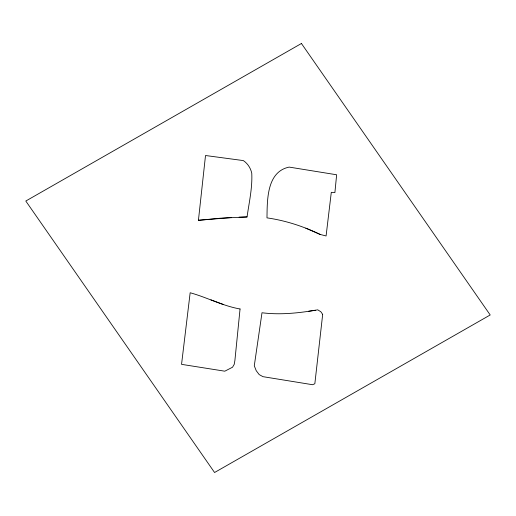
<?xml version="1.0" encoding="UTF-8"?>
<svg xmlns="http://www.w3.org/2000/svg" width="516" height="516" viewBox="0 0 516 516"><rect width="100%" height="100%" fill="white"/><g stroke="black" fill="none" stroke-linecap="round" stroke-linejoin="round"><path stroke-width="0.77" d="M198.428 220.3L205.51 155.51L243.339 160.586C247.693 163.501 250.699 168.151 251.763 173.266C252.479 187.959 249.093 202.478 247.054 216.952L220.397 218.204L198.428 220.3L231.658 217.526M308.529 311.277L315.315 310.239M239.082 217.184L247.054 216.952M320.159 234.445L326.086 235.967L331.298 192.32L334.903 192.597L336.638 174.776L289.16 167.094C266.617 171.751 267.269 200.131 266.978 217.862C285.464 220.519 303.369 226.311 320.159 234.445L305.801 228.162M210.941 299.873L223.183 304.427M240.056 308.981L234.896 360.503L234.2 364.406L232.516 367.237L224.789 371.191L181.548 364.348L190.159 292.753C207.058 297.403 222.706 305.943 240.056 308.981M322.681 314.386L314.844 383.736L312.593 384.723L262.966 376.667L259.2 374.597L256.233 370.701L254.285 365.799L261.993 312.76C280.601 315.102 299.37 313.012 317.759 309.839L320.849 311.754L322.681 314.386M301.434 43.492L25.8 201.034L214.566 472.508L490.2 314.966L301.434 43.492"/></g></svg>
